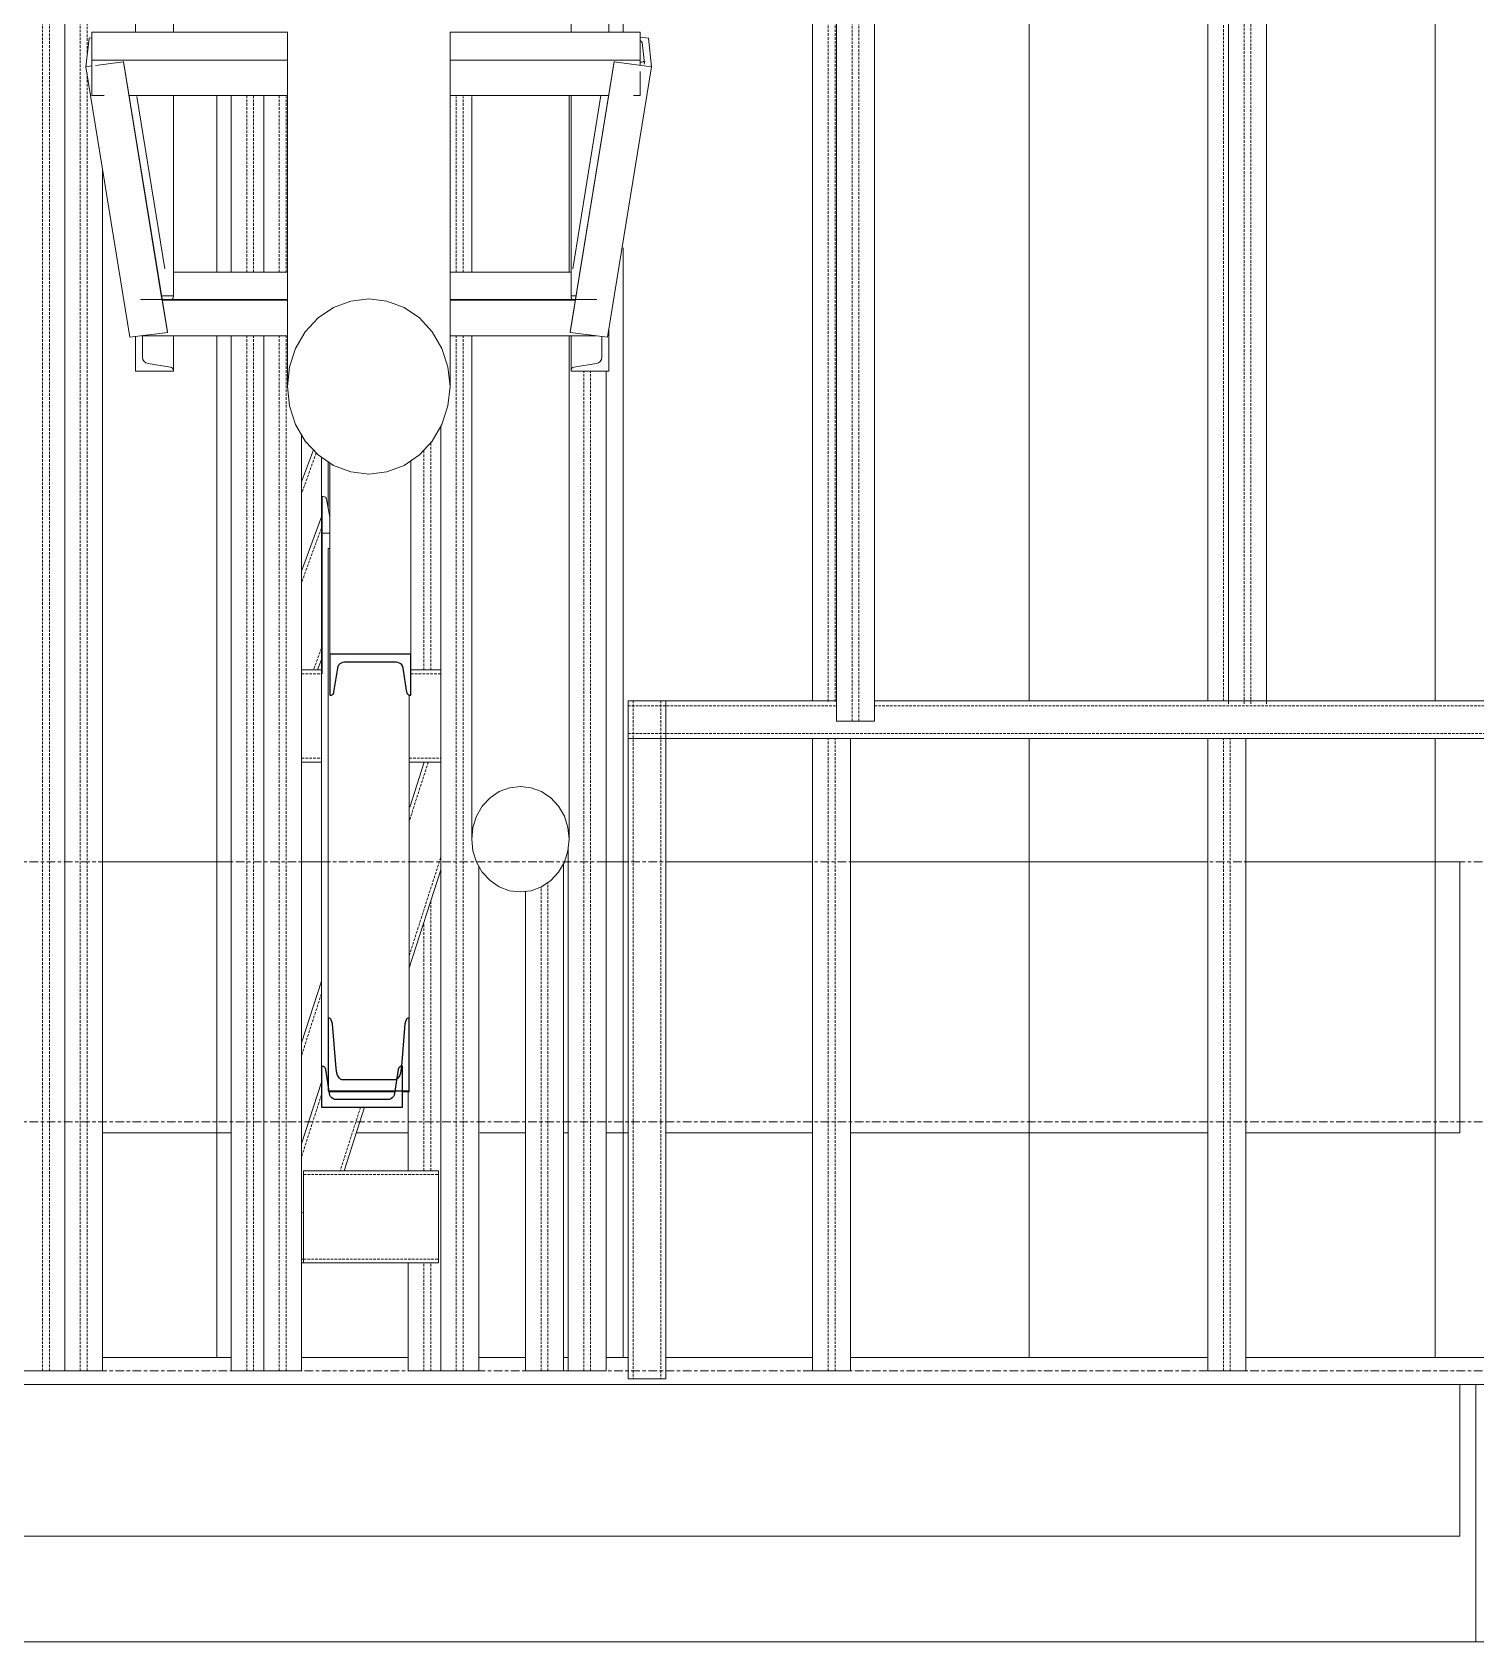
# Model space of a CAD drawing. Header units: centimetres. Extents: x -3046 to 63786, y -269 to 1483.
# Drawn here: x 55661.6 to 55928.1, y -50 to 247.2 of the extents above; entities that cross this region are included whole.
import ezdxf

# ---------------------------------------------------------------- set-up
doc = ezdxf.new("R2010")
doc.units = ezdxf.units.CM
for name, pattern in [('Centre', [3.175, 0.635, -0.475, 1.59, -0.475]), ('Hidden', [0.714375, 0.47625, -0.238125]), ('Oculto', [0.714375, 0.47625, -0.238125])]:
    doc.linetypes.add(name, pattern=pattern)
for name, color, linetype, lineweight in [('A-FLOR', 7, 'Continuous', 9), ('A-FLOR-LEVL', 7, 'Continuous', 9), ('A-WALL', 7, 'Continuous', 9), ('A-WALL-PATT', 7, 'Continuous', 9), ('C-BLDG-PADS', 7, 'Continuous', 9), ('M-HVAC-DUCT', 7, 'Continuous', 9), ('S-BEAM', 7, 'Continuous', 9), ('S-COLS', 7, 'Continuous', 9)]:
    doc.layers.add(name, color=color, linetype=linetype, lineweight=lineweight)

# ---------------------------------------------------------------- blocks, each defined once
blk = doc.blocks.new('PQ_RVR_EST-01_ZZ_ZZ_MO_T_A_rvt-4-s04')
at = {"layer": 'A-FLOR'}
for p, q in [((-1307.76, -2.5), (-1307.76, -50)), ((-1307.76, -50), (-1662.41, -50))]:
    blk.add_line(p, q, dxfattribs=at)
at = {"layer": 'A-WALL'}
blk.add_line((-1307.76, -50), (-408.61, -50), dxfattribs=at)
blk = doc.blocks.new('Barras cuadradas - Pilar - SQ 70mm-1286886-s04')
at = {"layer": 'S-COLS'}
for p, q in [((-1537.58, 235.48), (-1537.58, 202.86)), ((-1537.58, 191.15), (-1537.58, 0)), ((-1531.58, 0), (-1537.58, 0))]:
    blk.add_line(p, q, dxfattribs=at)
at = {"layer": 'S-COLS', "linetype": 'Oculto'}
for p, q in [((-1534.72, 202.86), (-1534.72, 235.48)), ((-1533.45, 202.86), (-1533.45, 235.48)), ((-1534.72, 0), (-1534.72, 191.15)), ((-1533.45, 0), (-1533.45, 191.15))]:
    blk.add_line(p, q, dxfattribs=at)
blk = doc.blocks.new('Barras cuadradas - Pilar - SQ 70mm-V203-s04')
at = {"layer": 'S-COLS', "linetype": 'Oculto'}
for p, q in [((-1502.02, 129.44), (-1502.02, 170.01)), ((-1500.75, 129.44), (-1500.75, 171.38)), ((-1500.75, 36.96), (-1500.75, 86.71)), ((-1502.02, 36.96), (-1502.02, 82.76)), ((-1502.02, 0), (-1502.02, 19.96)), ((-1500.75, 0), (-1500.75, 19.96))]:
    blk.add_line(p, q, dxfattribs=at)
at = {"layer": 'S-COLS'}
for p, q in [((-1504.89, 51.56), (-1504.89, 36.96)), ((-1504.89, 19.96), (-1504.89, 0)), ((-1498.89, 0), (-1504.89, 0))]:
    blk.add_line(p, q, dxfattribs=at)
blk = doc.blocks.new('C Shapes - C6x17-1289437-s04')
at = {"layer": 'S-BEAM', "linetype": 'Hidden'}
blk.add_line((-1524.58, 20.67), (-1524.21, 20.67), dxfattribs=at)
at = {"layer": 'S-BEAM'}
blk.add_line((-1524.58, 19.96), (-1524.21, 19.96), dxfattribs=at)
blk = doc.blocks.new('C Shapes - C6x9-1288654-s04')
at = {"layer": 'S-BEAM'}
blk.add_line((-1520.93, 71.99), (-1524.58, 60.61), dxfattribs=at)
at = {"layer": 'S-BEAM', "linetype": 'Hidden'}
blk.add_line((-1520.93, 69.67), (-1524.58, 58.29), dxfattribs=at)
blk = doc.blocks.new('C Shapes - C6x9-1288729-s04')
at = {"layer": 'S-BEAM'}
blk.add_line((-1522.42, 170.09), (-1524.58, 164.15), dxfattribs=at)
at = {"layer": 'S-BEAM', "linetype": 'Hidden'}
blk.add_line((-1521.88, 169.51), (-1524.58, 162.07), dxfattribs=at)
blk = doc.blocks.new('Barras cuadradas - Pilar - SQ 70mm-V204-s04')
at = {"layer": 'S-COLS'}
for p, q in [((-1531.58, 235.48), (-1531.58, 202.86)), ((-1531.58, 191.15), (-1531.58, 0)), ((-1524.58, 172.85), (-1524.58, 0)), ((-1524.58, 0), (-1531.58, 0))]:
    blk.add_line(p, q, dxfattribs=at)
at = {"layer": 'S-COLS', "linetype": 'Oculto'}
for p, q in [((-1528.72, 202.86), (-1528.72, 235.48)), ((-1527.45, 202.86), (-1527.45, 235.3)), ((-1528.72, 0), (-1528.72, 191.15)), ((-1527.45, 0), (-1527.45, 191.15))]:
    blk.add_line(p, q, dxfattribs=at)
blk = doc.blocks.new('Barras cuadradas - Pilar - SQ 70mm-V205-s04')
at = {"layer": 'S-COLS', "linetype": 'Oculto'}
for p, q in [((-1496.02, 202.86), (-1496.02, 235.3)), ((-1494.75, 202.86), (-1494.75, 235.3)), ((-1496.02, 0), (-1496.02, 191.15)), ((-1494.75, 0), (-1494.75, 191.15))]:
    blk.add_line(p, q, dxfattribs=at)
at = {"layer": 'S-COLS'}
for p, q in [((-1498.89, 174.39), (-1498.89, 0)), ((-1491.89, 93.26), (-1491.89, 0)), ((-1491.89, 0), (-1498.89, 0))]:
    blk.add_line(p, q, dxfattribs=at)
blk = doc.blocks.new('Barras cuadradas - Pilar - SQ 70mm-V206-s04')
at = {"layer": 'S-COLS'}
blk.add_line((-1491.84, 93.19), (-1491.84, 0), dxfattribs=at)
blk = doc.blocks.new('C Shapes - C6x17-1287254-s04')
at = {"layer": 'S-BEAM'}
for p, q in [((-1520.93, 129.44), (-1524.58, 129.44)), ((-1498.89, 129.44), (-1504.4, 129.44)), ((-1524.58, 112.44), (-1520.93, 112.44)), ((-1504.7, 112.44), (-1498.89, 112.44))]:
    blk.add_line(p, q, dxfattribs=at)
at = {"layer": 'S-BEAM', "linetype": 'Hidden'}
for p, q in [((-1524.58, 128.73), (-1520.93, 128.73)), ((-1504.4, 128.73), (-1498.89, 128.73)), ((-1524.58, 113.15), (-1520.93, 113.15)), ((-1504.7, 113.15), (-1498.89, 113.15))]:
    blk.add_line(p, q, dxfattribs=at)
blk = doc.blocks.new('C Shapes - C6x17-V207-s04')
at = {"layer": 'S-BEAM'}
for p, q in [((-1524.21, 19.96), (-1524.21, 36.96)), ((-1499.28, 36.96), (-1524.21, 36.96)), ((-1499.28, 36.96), (-1499.28, 19.96)), ((-1524.21, 19.96), (-1499.28, 19.96))]:
    blk.add_line(p, q, dxfattribs=at)
at = {"layer": 'S-BEAM', "linetype": 'Hidden'}
for p, q in [((-1524.21, 36.25), (-1499.28, 36.25)), ((-1524.21, 20.67), (-1499.28, 20.67))]:
    blk.add_line(p, q, dxfattribs=at)
blk = doc.blocks.new('C Shapes - C6x9-V208-s04')
at = {"layer": 'S-BEAM', "linetype": 'Hidden'}
for p, q in [((-1501.2, 112.44), (-1504.7, 101.53)), ((-1498.89, 94.84), (-1504.7, 76.74)), ((-1520.93, 50.98), (-1524.58, 39.6)), ((-1513.7, 48.71), (-1517.47, 36.96))]:
    blk.add_line(p, q, dxfattribs=at)
at = {"layer": 'S-BEAM'}
for p, q in [((-1501.94, 112.44), (-1504.62, 104.1)), ((-1504.7, 74.42), (-1498.89, 92.52)), ((-1520.93, 53.3), (-1524.58, 41.93)), ((-1516.73, 36.96), (-1512.95, 48.71)), ((-1524.21, 29.18), (-1524.58, 29.3))]:
    blk.add_line(p, q, dxfattribs=at)
blk = doc.blocks.new('C Shapes - C6x9-V209-s04')
at = {"layer": 'S-BEAM'}
for p, q in [((-1520.93, 157.7), (-1524.58, 147.66)), ((-1521.64, 129.44), (-1520.93, 131.39))]:
    blk.add_line(p, q, dxfattribs=at)
at = {"layer": 'S-BEAM', "linetype": 'Hidden'}
for p, q in [((-1520.93, 155.63), (-1524.58, 145.59)), ((-1520.93, 133.46), (-1522.4, 129.44))]:
    blk.add_line(p, q, dxfattribs=at)
blk = doc.blocks.new('C Shapes - C6x9-1289794-s04')
at = {"layer": 'S-BEAM'}
blk.add_line((-1521.1, 131), (-1520.97, 130.95), dxfattribs=at)
blk = doc.blocks.new('C Shapes - C7x15-1291420-s04')
at = {"layer": 'S-BEAM'}
blk.add_line((-1520.93, 56.27), (-1520.93, 168.72), dxfattribs=at)
at = {"layer": 'S-BEAM', "lineweight": 25}
for p, q in [((-1520.76, 56.27), (-1520.93, 56.27)), ((-1520.93, 56.27), (-1520.93, 48.71)), ((-1519.45, 51.26), (-1520.13, 55.69)), ((-1506.73, 55.69), (-1507.41, 51.26)), ((-1505.93, 56.27), (-1506.1, 56.27)), ((-1505.93, 48.71), (-1505.93, 56.27)), ((-1520.93, 48.71), (-1505.93, 48.71)), ((-1508.67, 50.11), (-1518.19, 50.11))]:
    blk.add_line(p, q, dxfattribs=at)
at = {"layer": 'S-BEAM', "lineweight": 25, "flags": 128}
for points in [[(-1520.13, 55.69), (-1520.17, 55.85), (-1520.25, 55.99), (-1520.35, 56.11), (-1520.47, 56.19), (-1520.61, 56.25), (-1520.76, 56.27)], [(-1506.1, 56.27), (-1506.25, 56.25), (-1506.39, 56.19), (-1506.51, 56.11), (-1506.61, 55.99), (-1506.69, 55.85), (-1506.73, 55.69)], [(-1518.19, 50.11), (-1518.49, 50.15), (-1518.77, 50.26), (-1519.02, 50.44), (-1519.22, 50.67), (-1519.36, 50.95), (-1519.45, 51.26)], [(-1507.41, 51.26), (-1507.5, 50.95), (-1507.64, 50.67), (-1507.85, 50.44), (-1508.09, 50.26), (-1508.37, 50.15), (-1508.67, 50.11)]]:
    blk.add_lwpolyline(points, dxfattribs=at)
blk = doc.blocks.new('C Shapes - C7x15-1293005-s04')
at = {"layer": 'S-BEAM'}
h = blk.add_hatch(dxfattribs=at)
h.set_pattern_fill('FP_77', color=256, style=0, pattern_type=2)
h.set_pattern_definition([(45, (-3640.285, 711.715), (-61.872, 61.872), []), (45, (-3640.285, 805.465), (-61.872, 61.872), [])])
h.paths.add_polyline_path([(-1504.4, 124.77), (-1504.4, 132.33), (-1519.4, 132.33), (-1519.34, 124.82), (-1518.61, 125.35), (-1517.69, 130.37), (-1516.96, 130.9), (-1515.83, 130.93), (-1506.57, 130.78), (-1505.97, 130.09), (-1505.89, 129.78), (-1505.2, 125.35), (-1504.47, 124.82)])
for p, q in [((-1519.4, 167.69), (-1519.4, 132.33)), ((-1504.4, 132.33), (-1504.4, 168.07))]:
    blk.add_line(p, q, dxfattribs=at)
at = {"layer": 'S-BEAM', "lineweight": 25}
for p, q in [((-1504.4, 132.33), (-1519.4, 132.33)), ((-1519.4, 132.33), (-1519.4, 124.77)), ((-1516.67, 130.93), (-1507.14, 130.93)), ((-1504.4, 124.77), (-1504.4, 132.33)), ((-1518.61, 125.35), (-1517.92, 129.78)), ((-1505.89, 129.78), (-1505.2, 125.35)), ((-1519.4, 124.77), (-1519.23, 124.77)), ((-1504.58, 124.77), (-1504.4, 124.77))]:
    blk.add_line(p, q, dxfattribs=at)
at = {"layer": 'S-BEAM', "lineweight": 25, "flags": 128}
for points in [[(-1517.92, 129.78), (-1517.84, 130.09), (-1517.69, 130.37), (-1517.49, 130.61), (-1517.24, 130.78), (-1516.96, 130.9), (-1516.67, 130.93)], [(-1507.14, 130.93), (-1506.85, 130.9), (-1506.57, 130.78), (-1506.32, 130.61), (-1506.12, 130.37), (-1505.97, 130.09), (-1505.89, 129.78)], [(-1519.23, 124.77), (-1519.09, 124.79), (-1518.95, 124.85), (-1518.82, 124.94), (-1518.72, 125.05), (-1518.65, 125.19), (-1518.61, 125.35)], [(-1505.2, 125.35), (-1505.16, 125.19), (-1505.09, 125.05), (-1504.99, 124.94), (-1504.86, 124.85), (-1504.72, 124.79), (-1504.58, 124.77)]]:
    blk.add_lwpolyline(points, dxfattribs=at)
blk = doc.blocks.new('C Shapes - C7x15-1293226-s04')
at = {"layer": 'S-BEAM'}
blk.add_line((-1519.7, 159.36), (-1519.7, 167.89), dxfattribs=at)
blk = doc.blocks.new('C Shapes - C7x15-V210-s04')
at = {"layer": 'S-BEAM'}
for p, q in [((-1519.7, 151.85), (-1519.53, 151.85)), ((-1519.7, 65.13), (-1519.7, 151.85)), ((-1504.7, 65.13), (-1504.7, 124.82)), ((-1519.54, 51.56), (-1507.38, 51.56)), ((-1505.93, 51.56), (-1504.7, 51.56)), ((-1504.7, 51.56), (-1504.7, 51.7))]:
    blk.add_line(p, q, dxfattribs=at)
at = {"layer": 'S-BEAM', "lineweight": 25}
for p, q in [((-1519.53, 65.13), (-1519.7, 65.13)), ((-1519.7, 65.13), (-1519.7, 51.7)), ((-1518.22, 55.85), (-1518.9, 64.07)), ((-1505.5, 64.07), (-1506.15, 56.27)), ((-1504.7, 65.13), (-1504.87, 65.13)), ((-1504.7, 51.7), (-1504.7, 65.13)), ((-1507.44, 53.73), (-1516.96, 53.73)), ((-1506.15, 56.26), (-1506.18, 55.85)), ((-1519.7, 51.7), (-1504.7, 51.7))]:
    blk.add_line(p, q, dxfattribs=at)
at = {"layer": 'S-BEAM', "lineweight": 25, "flags": 128}
for points in [[(-1518.9, 64.07), (-1518.93, 64.29), (-1518.98, 64.49), (-1519.04, 64.67), (-1519.12, 64.83), (-1519.21, 64.96), (-1519.31, 65.06), (-1519.42, 65.12), (-1519.53, 65.13)], [(-1504.87, 65.13), (-1504.98, 65.12), (-1505.09, 65.06), (-1505.19, 64.96), (-1505.28, 64.83), (-1505.36, 64.67), (-1505.42, 64.49), (-1505.47, 64.29), (-1505.5, 64.07)], [(-1516.96, 53.73), (-1517.18, 53.76), (-1517.4, 53.88), (-1517.6, 54.07), (-1517.78, 54.33), (-1517.94, 54.65), (-1518.07, 55.01), (-1518.16, 55.42), (-1518.22, 55.85)], [(-1506.18, 55.85), (-1506.24, 55.42), (-1506.33, 55.01), (-1506.46, 54.65), (-1506.61, 54.33), (-1506.8, 54.07), (-1507, 53.88), (-1507.21, 53.76), (-1507.44, 53.73)]]:
    blk.add_lwpolyline(points, dxfattribs=at)
at = {"layer": 'S-BEAM'}
blk.add_ellipse((-1519.53, 151.53), major_axis=(0.636, 0), ratio=0.5, start_param=1.336515, end_param=1.570796, dxfattribs=at)
blk = doc.blocks.new('C Shapes - C7x15-1293411-s04')
at = {"layer": 'S-BEAM'}
for p, q in [((-1520.6, 161.47), (-1520.77, 161.47)), ((-1520.77, 161.47), (-1520.77, 154.68)), ((-1519.4, 157.64), (-1519.97, 160.95)), ((-1520.77, 154.68), (-1519.4, 154.68)), ((-1520.77, 154.68), (-1520.77, 128.69))]:
    blk.add_line(p, q, dxfattribs=at)
blk.add_ellipse((-1520.6, 160.85), major_axis=(0.636, 0), ratio=0.970296, start_param=0.165108, end_param=1.570796, dxfattribs=at)
blk = doc.blocks.new('C Shapes - C7x15-1298712-s04')
at = {"layer": 'S-BEAM'}
for p, q in [((-1563.32, 400.6), (-1563.32, 405.73)), ((-1527.18, 405.73), (-1563.32, 405.73)), ((-1527.18, 405.73), (-1527.18, 400.6)), ((-1563.32, 394.02), (-1563.32, 400.6)), ((-1563.32, 400.6), (-1527.18, 400.6)), ((-1527.18, 400.6), (-1527.18, 394.02)), ((-1561.06, 394.02), (-1563.32, 394.02)), ((-1527.18, 394.02), (-1556.47, 394.02))]:
    blk.add_line(p, q, dxfattribs=at)
blk = doc.blocks.new('C Shapes - C7x15-V214-s04')
at = {"layer": 'S-BEAM'}
for p, q in [((-1527.18, 202.86), (-1548.26, 202.86)), ((-1474.84, 202.86), (-1497.18, 202.86)), ((-1527.18, 197.83), (-1554.32, 197.83)), ((-1527.18, 197.73), (-1550.35, 197.73)), ((-1470.04, 197.83), (-1497.18, 197.83)), ((-1474.01, 197.73), (-1497.18, 197.73)), ((-1527.18, 191.15), (-1554.17, 191.15)), ((-1470.2, 191.15), (-1497.18, 191.15))]:
    blk.add_line(p, q, dxfattribs=at)
blk = doc.blocks.new('C Shapes - C7x15-1298364-s04')
at = {"layer": 'S-BEAM'}
for p, q in [((-1497.18, 400.6), (-1497.18, 405.73)), ((-1462.05, 405.73), (-1497.18, 405.73)), ((-1462.05, 405.73), (-1462.05, 400.6)), ((-1497.18, 394.02), (-1497.18, 400.6)), ((-1497.18, 400.6), (-1462.05, 400.6)), ((-1462.05, 400.6), (-1462.05, 399.63)), ((-1462.05, 398.46), (-1462.05, 394.02)), ((-1467.89, 394.02), (-1497.18, 394.02)), ((-1462.05, 394.02), (-1463.3, 394.02))]:
    blk.add_line(p, q, dxfattribs=at)
blk = doc.blocks.new('C Shapes - C7x15-V215-s04')
at = {"layer": 'S-BEAM'}
for p, q in [((-1460.53, 246.09), (-1462.05, 246.28)), ((-1461.71, 245.29), (-1461.35, 241.95)), ((-1459.96, 240.82), (-1460.53, 246.09)), ((-1466.88, 241.8), (-1474.99, 191.85)), ((-1466.88, 241.71), (-1474.98, 191.77)), ((-1459.96, 240.82), (-1468.07, 190.88)), ((-1466.89, 241.77), (-1466.88, 241.71)), ((-1466.88, 241.71), (-1459.96, 240.82)), ((-1461.31, 241.28), (-1461.22, 241.84)), ((-1469.31, 235.48), (-1474.5, 203.52)), ((-1474.98, 191.77), (-1474.99, 191.83)), ((-1468.07, 190.88), (-1474.98, 191.77))]:
    blk.add_line(p, q, dxfattribs=at)
for centre, major_axis, start_param, end_param in [((-1462.96, 245.45), (-1.26, 0.2), 3.235311, 3.938155), ((-1466.26, 241.69), (-0.628, 0.102), 0, 0.093719), ((-1462.6, 242.11), (-1.26, 0.2), 2.063904, 3.235311)]:
    blk.add_ellipse(centre, major_axis=major_axis, ratio=0.342149, start_param=start_param, end_param=end_param, dxfattribs=at)
blk = doc.blocks.new('C Shapes - C7x15-V218-s04')
at = {"layer": 'S-BEAM'}
for p, q in [((-1563.83, 246.09), (-1564.4, 240.82)), ((-1563.32, 246.16), (-1563.83, 246.09)), ((-1564.4, 240.82), (-1563.32, 240.96)), ((-1556.3, 190.88), (-1564.4, 240.82)), ((-1562.64, 241.05), (-1557.49, 241.71)), ((-1557.49, 241.71), (-1557.48, 241.77)), ((-1550.37, 197.86), (-1557.49, 241.71)), ((-1549.38, 191.85), (-1557.48, 241.8)), ((-1549.87, 203.52), (-1555.02, 235.3)), ((-1549.38, 191.77), (-1550.35, 197.73)), ((-1549.38, 191.77), (-1556.3, 190.88)), ((-1549.38, 191.83), (-1549.38, 191.77))]:
    blk.add_line(p, q, dxfattribs=at)
blk.add_ellipse((-1558.11, 241.69), major_axis=(0.628, 0.102), ratio=0.342149, start_param=6.189467, end_param=6.283185, dxfattribs=at)
blk = doc.blocks.new('C Shapes - C7x15-1299174-s04')
at = {"layer": 'S-BEAM'}
for p, q in [((-1474.84, 358.98), (-1473.58, 358.98)), ((-1474.84, 352.88), (-1474.84, 358.98)), ((-1467.84, 356.49), (-1467.84, 352.88)), ((-1474.84, 299.97), (-1474.84, 341.18)), ((-1467.84, 303.64), (-1467.84, 299.97)), ((-1474.84, 247.19), (-1474.84, 288.27)), ((-1467.84, 250.73), (-1467.84, 247.19)), ((-1474.84, 198.51), (-1474.84, 235.48)), ((-1473.89, 198.51), (-1474.84, 198.51)), ((-1474.84, 198.51), (-1474.84, 198.36)), ((-1474.84, 191.15), (-1474.84, 184.78)), ((-1469.14, 191.02), (-1469.14, 187.16)), ((-1467.84, 184.62), (-1467.84, 192.28)), ((-1474.84, 184.78), (-1474.84, 184.62)), ((-1474.84, 184.62), (-1467.84, 184.62)), ((-1470.2, 186), (-1474.31, 185.36))]:
    blk.add_line(p, q, dxfattribs=at)
for centre, major_axis, start_param, end_param in [((-1474.2, 198.36), (0.636, 0), 3.141593, 3.844437), ((-1474.2, 184.78), (0.636, 0), 1.735904, 3.141593), ((-1470.41, 187.16), (1.27, 0), 4.877497, 6.283185)]:
    blk.add_ellipse(centre, major_axis=major_axis, ratio=0.926014, start_param=start_param, end_param=end_param, dxfattribs=at)
blk = doc.blocks.new('C Shapes - C7x15-1299262-s04')
at = {"layer": 'S-BEAM'}
for p, q in [((-1550.79, 358.98), (-1548.26, 358.98)), ((-1548.26, 358.98), (-1548.26, 352.88)), ((-1555.26, 352.88), (-1555.26, 356.47)), ((-1548.26, 341.18), (-1548.26, 299.97)), ((-1555.26, 299.97), (-1555.26, 303.62)), ((-1548.26, 288.27), (-1548.26, 247.19)), ((-1555.26, 247.19), (-1555.26, 250.71)), ((-1548.26, 235.48), (-1548.26, 198.51)), ((-1548.26, 198.51), (-1550.48, 198.51)), ((-1548.26, 198.36), (-1548.26, 198.51)), ((-1555.26, 191.01), (-1555.26, 184.62)), ((-1553.97, 187.16), (-1553.97, 191.15)), ((-1548.26, 184.78), (-1548.26, 191.15)), ((-1555.26, 184.62), (-1548.26, 184.62)), ((-1548.8, 185.36), (-1552.9, 186)), ((-1548.26, 184.62), (-1548.26, 184.78))]:
    blk.add_line(p, q, dxfattribs=at)
for centre, major_axis, start_param, end_param in [((-1548.9, 198.36), (0.636, 0), 5.042858, 6.283185), ((-1552.7, 187.16), (1.27, 0), 3.141593, 4.547281), ((-1548.9, 184.78), (0.636, 0), 0, 1.405688)]:
    blk.add_ellipse(centre, major_axis=major_axis, ratio=0.926014, start_param=start_param, end_param=end_param, dxfattribs=at)
blk = doc.blocks.new('Barras cuadradas - Pilar - SQ 70mm-1300521-s04')
at = {"layer": 'S-COLS'}
for p, q in [((-1568.33, 390), (-1568.33, 0)), ((-1561.33, 221.9), (-1561.33, 0)), ((-1561.33, 0), (-1568.33, 0))]:
    blk.add_line(p, q, dxfattribs=at)
at = {"layer": 'S-COLS', "linetype": 'Oculto'}
for p, q in [((-1565.47, 0), (-1565.47, 390)), ((-1564.2, 242.72), (-1564.2, 292.34)), ((-1564.2, 0), (-1564.2, 239.56))]:
    blk.add_line(p, q, dxfattribs=at)
blk = doc.blocks.new('Barras cuadradas - Pilar - SQ 70mm-V220-s04')
at = {"layer": 'S-COLS', "linetype": 'Oculto'}
for p, q in [((-1472.49, 0), (-1472.49, 184.62)), ((-1471.22, 0), (-1471.22, 184.62))]:
    blk.add_line(p, q, dxfattribs=at)
at = {"layer": 'S-COLS'}
for p, q in [((-1468.36, 184.62), (-1468.36, 0)), ((-1475.36, 96.51), (-1475.36, 0)), ((-1468.36, 0), (-1475.36, 0))]:
    blk.add_line(p, q, dxfattribs=at)
blk = doc.blocks.new('Barras cuadradas - Pilar - SQ 70mm-V221-s04')
at = {"layer": 'S-COLS'}
for p, q in [((-1476.22, 93.7), (-1476.22, 0)), ((-1483.22, 88.56), (-1483.22, 0)), ((-1476.22, 0), (-1483.22, 0))]:
    blk.add_line(p, q, dxfattribs=at)
at = {"layer": 'S-COLS', "linetype": 'Oculto'}
for p, q in [((-1480.36, 0), (-1480.36, 89.42)), ((-1479.09, 0), (-1479.09, 90.22))]:
    blk.add_line(p, q, dxfattribs=at)
blk = doc.blocks.new('Barras cuadradas - Pilar - SQ 70mm-V222-s04')
at = {"layer": 'S-COLS', "linetype": 'Oculto'}
for p, q in [((-1572.41, 0), (-1572.41, 382.1)), ((-1571.14, 0), (-1571.14, 382.1))]:
    blk.add_line(p, q, dxfattribs=at)
at = {"layer": 'S-COLS'}
blk.add_line((-1568.33, 0), (-1575.27, 0), dxfattribs=at)
blk = doc.blocks.new('Barras cuadradas - Pilar - SQ 70mm-1302064-s04')
at = {"layer": 'S-COLS'}
for p, q in [((-1425.8, 427.4), (-1425.8, 120)), ((-1418.8, 427.4), (-1418.8, 120)), ((-1418.8, 120), (-1425.8, 120))]:
    blk.add_line(p, q, dxfattribs=at)
at = {"layer": 'S-COLS', "linetype": 'Oculto'}
for p, q in [((-1422.93, 120), (-1422.93, 427.4)), ((-1421.66, 120), (-1421.66, 427.4))]:
    blk.add_line(p, q, dxfattribs=at)
blk = doc.blocks.new('Barras cuadradas - Pilar - SQ 70mm-V223-s04')
at = {"layer": 'S-COLS'}
for p, q in [((-1353.43, 427.4), (-1353.43, 123.19)), ((-1346.43, 427.4), (-1346.43, 123.19))]:
    blk.add_line(p, q, dxfattribs=at)
at = {"layer": 'S-COLS', "linetype": 'Oculto'}
for p, q in [((-1350.56, 123.19), (-1350.56, 427.4)), ((-1349.29, 123.19), (-1349.29, 427.4))]:
    blk.add_line(p, q, dxfattribs=at)
blk = doc.blocks.new('Barras cuadradas - Pilar - SQ 70mm-1301888-s04')
at = {"layer": 'S-COLS'}
for p, q in [((-1357.22, 355.1), (-1357.22, 123.69)), ((-1357.22, 116.82), (-1357.22, 0)), ((-1350.22, 116.82), (-1350.22, 0)), ((-1350.22, 0), (-1357.22, 0))]:
    blk.add_line(p, q, dxfattribs=at)
at = {"layer": 'S-COLS', "linetype": 'Oculto'}
for p, q in [((-1354.36, 123.69), (-1354.36, 355.1)), ((-1354.36, 0), (-1354.36, 116.82)), ((-1353.09, 0), (-1353.09, 116.82))]:
    blk.add_line(p, q, dxfattribs=at)
blk = doc.blocks.new('Barras cuadradas - Pilar - SQ 70mm-V224-s04')
at = {"layer": 'S-COLS'}
for p, q in [((-1430.22, 355.1), (-1430.22, 123.65)), ((-1430.22, 116.82), (-1430.22, 0)), ((-1423.22, 116.82), (-1423.22, 0)), ((-1423.22, 0), (-1430.22, 0))]:
    blk.add_line(p, q, dxfattribs=at)
at = {"layer": 'S-COLS', "linetype": 'Oculto'}
for p, q in [((-1427.36, 123.64), (-1427.36, 355.1)), ((-1426.09, 123.64), (-1426.09, 355.1)), ((-1427.36, 0), (-1427.36, 116.82)), ((-1426.09, 0), (-1426.09, 116.82))]:
    blk.add_line(p, q, dxfattribs=at)
blk = doc.blocks.new('HSS Square - HSS 70mm-1302362-s04')
at = {"layer": 'S-BEAM'}
for p, q in [((-1425.8, 123.75), (-1464.31, 123.75)), ((-1464.31, 123.75), (-1464.31, 121.85)), ((-1293.31, 123.75), (-1418.8, 123.75)), ((-1293.31, 121.85), (-1293.31, 123.75)), ((-1464.31, 118.66), (-1464.31, 121.85)), ((-1293.31, 121.85), (-1293.31, 118.66)), ((-1464.31, 118.66), (-1464.31, 116.75)), ((-1464.31, 116.75), (-1293.31, 116.75)), ((-1293.31, 116.75), (-1293.31, 118.66))]:
    blk.add_line(p, q, dxfattribs=at)
at = {"layer": 'S-BEAM', "linetype": 'Hidden'}
for p, q in [((-1464.31, 122.8), (-1425.8, 122.8)), ((-1418.8, 122.8), (-1293.31, 122.8)), ((-1464.31, 117.7), (-1293.31, 117.7))]:
    blk.add_line(p, q, dxfattribs=at)
blk = doc.blocks.new('HSS Square - HSS 70mm-1302346-s04')
at = {"layer": 'S-BEAM'}
for p, q in [((-1464.31, 123.75), (-1464.31, -1.45)), ((-1462.41, 123.75), (-1464.31, 123.75)), ((-1462.41, 123.75), (-1459.22, 123.75)), ((-1457.31, 123.75), (-1459.22, 123.75)), ((-1457.31, -1.45), (-1457.31, 123.75)), ((-1464.31, -1.45), (-1462.41, -1.45)), ((-1459.22, -1.45), (-1462.41, -1.45)), ((-1459.22, -1.45), (-1457.31, -1.45))]:
    blk.add_line(p, q, dxfattribs=at)
at = {"layer": 'S-BEAM', "linetype": 'Hidden'}
for p, q in [((-1463.36, 123.75), (-1463.36, -1.45)), ((-1458.27, 123.75), (-1458.27, -1.45))]:
    blk.add_line(p, q, dxfattribs=at)
blk = doc.blocks.new('PQ_RVR_EXT-01_ZZ_ZZ_MO_T_A_rvt-4-s04')
at = {"layer": 'M-HVAC-DUCT', "color": 6, "true_color": 0xff00ff}
for p, q in [((-1527.18, 239.32), (-1527.18, 181.78)), ((-1497.18, 181.78), (-1497.18, 239.32)), ((-1493.18, 235.3), (-1493.18, 202.86)), ((-1475.18, 202.86), (-1475.18, 235.48)), ((-1493.18, 191.15), (-1493.18, 98.19)), ((-1475.18, 98.19), (-1475.18, 191.15))]:
    blk.add_line(p, q, dxfattribs=at)
at = {"layer": 'M-HVAC-DUCT', "color": 6, "true_color": 0xff00ff, "flags": 128}
for points in [[(-1512.18, 197.96), (-1515.52, 197.55), (-1518.69, 196.36), (-1521.53, 194.43), (-1523.91, 191.87), (-1525.7, 188.8), (-1526.81, 185.38), (-1527.18, 181.78)], [(-1497.18, 181.78), (-1497.56, 185.38), (-1498.67, 188.8), (-1500.45, 191.87), (-1502.83, 194.43), (-1505.67, 196.36), (-1508.84, 197.55), (-1512.18, 197.96)], [(-1527.18, 181.78), (-1526.81, 178.18), (-1525.7, 174.76), (-1523.91, 171.7), (-1521.53, 169.13), (-1518.69, 167.21), (-1515.52, 166.01), (-1512.18, 165.6)], [(-1512.18, 165.6), (-1508.84, 166.01), (-1505.67, 167.21), (-1502.83, 169.13), (-1500.45, 171.7), (-1498.67, 174.76), (-1497.56, 178.18), (-1497.18, 181.78)], [(-1484.18, 107.94), (-1486.18, 107.7), (-1488.09, 106.98), (-1489.79, 105.82), (-1491.22, 104.27), (-1492.29, 102.42), (-1492.96, 100.36), (-1493.18, 98.19)], [(-1475.18, 98.19), (-1475.41, 100.36), (-1476.07, 102.42), (-1477.15, 104.27), (-1478.57, 105.82), (-1480.28, 106.98), (-1482.18, 107.7), (-1484.18, 107.94)], [(-1493.18, 98.19), (-1492.96, 96.02), (-1492.29, 93.96), (-1491.22, 92.11), (-1489.79, 90.57), (-1488.09, 89.41), (-1486.18, 88.68), (-1484.18, 88.44)], [(-1484.18, 88.44), (-1482.18, 88.68), (-1480.28, 89.41), (-1478.57, 90.57), (-1477.15, 92.11), (-1476.07, 93.96), (-1475.41, 96.02), (-1475.18, 98.19)]]:
    blk.add_lwpolyline(points, dxfattribs=at)
at = {"layer": 'S-BEAM', "lineweight": 9}
for name, p in [('C Shapes - C7x15-1299262-s04', (0, 0)), ('C Shapes - C7x15-1299174-s04', (0, 0)), ('C Shapes - C7x15-1298712-s04', (0, -158.55)), ('C Shapes - C7x15-1298364-s04', (0, -158.55)), ('C Shapes - C7x15-V218-s04', (0, 0)), ('C Shapes - C7x15-V215-s04', (0, 0)), ('C Shapes - C7x15-V214-s04', (0, 0)), ('C Shapes - C6x9-1288729-s04', (0, 0)), ('C Shapes - C7x15-1291420-s04', (0, 0)), ('C Shapes - C7x15-1293226-s04', (0, 0)), ('C Shapes - C7x15-1293005-s04', (0, 0)), ('C Shapes - C7x15-1293411-s04', (0, 0)), ('C Shapes - C6x9-V209-s04', (0, 0)), ('C Shapes - C7x15-V210-s04', (0, 0)), ('C Shapes - C6x9-1289794-s04', (0, 0)), ('C Shapes - C6x17-1287254-s04', (0, 0)), ('HSS Square - HSS 70mm-1302362-s04', (0, 0)), ('HSS Square - HSS 70mm-1302346-s04', (0, 0)), ('C Shapes - C6x9-V208-s04', (0, 0)), ('C Shapes - C6x9-1288654-s04', (0, 0)), ('C Shapes - C6x17-V207-s04', (0, 0)), ('C Shapes - C6x17-1289437-s04', (0, 0))]:
    blk.add_blockref(name, p, dxfattribs=at)
at = {"layer": 'S-COLS', "lineweight": 9}
for name in ['Barras cuadradas - Pilar - SQ 70mm-V224-s04', 'Barras cuadradas - Pilar - SQ 70mm-1302064-s04', 'Barras cuadradas - Pilar - SQ 70mm-1301888-s04', 'Barras cuadradas - Pilar - SQ 70mm-V223-s04', 'Barras cuadradas - Pilar - SQ 70mm-V222-s04', 'Barras cuadradas - Pilar - SQ 70mm-1300521-s04', 'Barras cuadradas - Pilar - SQ 70mm-V220-s04', 'Barras cuadradas - Pilar - SQ 70mm-V221-s04', 'Barras cuadradas - Pilar - SQ 70mm-1286886-s04', 'Barras cuadradas - Pilar - SQ 70mm-V204-s04', 'Barras cuadradas - Pilar - SQ 70mm-V205-s04', 'Barras cuadradas - Pilar - SQ 70mm-V203-s04', 'Barras cuadradas - Pilar - SQ 70mm-V206-s04']:
    blk.add_blockref(name, (0, 0), dxfattribs=at)

msp = doc.modelspace()

# ---------------------------------------------------------------- hatches: boundary and pattern name
at = {"layer": 'A-WALL-PATT', "true_color": 0xc0c0c0}
h = msp.add_hatch(dxfattribs=at)
h.set_pattern_fill('FP_46', color=9, style=0, pattern_type=2)
h.set_pattern_definition([(90, (53595.614, 711.715), (-75, 5e-15), [])])
h.paths.add_polyline_path([(55155.64, 0), (55155.65, 0), (55155.64, 0.49)])
h.paths.add_polyline_path([(55151.2, 0), (55151.12, 1), (55075.02, 1), (55075.02, 0), (55140.47, 0)])
h.paths.add_polyline_path([(55775.37, 351.79), (55773.85, 351.42), (55774.03, 351.21), (55774.35, 351.1), (55775.04, 351.57)])
h.paths.add_polyline_path([(55775.94, 346.52), (55774.51, 347.41), (55774.62, 346.97)])
h.paths.add_polyline_path([(55775.37, 298.88), (55773.85, 298.51), (55774.03, 298.3), (55774.35, 298.19), (55775.04, 298.66)])
h.paths.add_polyline_path([(55775.94, 293.61), (55774.51, 294.5), (55774.62, 294.06), (55774.84, 293.98)])
h.paths.add_polyline_path([(55775.37, 246.09), (55773.85, 245.69), (55774.03, 245.51), (55774.35, 245.4), (55775.04, 245.87)])
h.paths.add_polyline_path([(55775.94, 240.82), (55774.51, 241.71), (55774.62, 241.27)])
h.paths.add_polyline_path([(55771.59, 2.5), (55771.84, 123.75), (55805.68, 123.75), (55805.68, 355.1), (55768.75, 355.1), (55768.39, 352.88), (55773.85, 352.68), (55773.85, 351.98), (55775.39, 351.57), (55775.94, 346.52), (55768.62, 299.97), (55773.85, 299.77), (55773.85, 299.07), (55775.39, 298.66), (55775.94, 293.61), (55768.69, 247.19), (55773.85, 246.98), (55773.85, 246.28), (55775.39, 245.87), (55775.94, 240.82), (55768.06, 190.88), (55768.06, 184.62), (55767.54, 184.62), (55767.54, 2.5), (55768.36, 2.5)])
h.paths.add_polyline_path([(55573.99, 2.5), (55660.63, 2.5), (55660.63, 390), (55662.5, 390), (55662.5, 556.44), (55767.54, 556.44), (55767.54, 452.07), (55770.08, 452.07), (55770.08, 450.34), (55770.66, 450.27), (55767.54, 424.87), (55767.54, 413.93), (55805.68, 413.93), (55805.68, 427.4), (55801.88, 427.4), (55801.88, 428.4), (55897.09, 428.4), (55897.09, 427.4), (55889.47, 427.4), (55889.47, 413.93), (55921.6, 413.65), (55925.37, 413.16), (55928.64, 412.52), (55928.64, 515.53), (55946.39, 515.53), (55946.39, 833.4), (55087.56, 948.8), (55087.56, 615.53), (55100.64, 615.53), (55100.64, 529.46), (55587.84, 529.46), (55587.84, 289.97), (55573.99, 289.97), (55573.99, 4.66)])
h.paths.add_polyline_path([(55674.57, 2.5), (55698.32, 2.5), (55698.32, 191.15), (55687.64, 191.15), (55687.48, 185.16), (55687.25, 185.16), (55687.48, 184.62), (55680.64, 184.62), (55680.64, 191.01), (55679.6, 190.88), (55674.57, 221.9), (55674.57, 21.23)])
h.paths.add_polyline_path([(55778.59, 2.5), (55805.68, 2.5), (55805.68, 116.75), (55778.59, 116.75), (55778.59, 7.42)])
h.paths.add_polyline_path([(55711.32, 2.5), (55731.01, 2.5), (55731.01, 19.96), (55711.32, 19.96)])
h.paths.add_polyline_path([(55812.68, 2.5), (55878.68, 2.5), (55878.68, 116.75), (55812.68, 116.75), (55812.68, 21.23)])
h.paths.add_polyline_path([(55885.68, 2.5), (55928.64, 2.5), (55928.64, 116.75), (55885.68, 116.75), (55885.68, 48.86)])
h.paths.add_polyline_path([(55744.06, 2.5), (55752.68, 2.5), (55752.68, 88.56), (55751.72, 88.44), (55749.71, 88.68), (55747.81, 89.41), (55746.11, 90.57), (55744.06, 92.57), (55744.06, 21.23)])
h.paths.add_polyline_path([(55759.68, 2.5), (55760.54, 2.5), (55760.41, 95.77), (55759.68, 93.7), (55759.68, 21.23)])
h.paths.add_polyline_path([(55719.17, 36.96), (55731.01, 36.96), (55731.01, 51.56), (55729.97, 51.56), (55729.97, 48.71), (55722.95, 48.71), (55720.07, 39.74)])
h.paths.add_polyline_path([(55711.32, 60.61), (55714.97, 71.99), (55714.97, 112.44), (55711.32, 112.44), (55711.32, 62.67)])
h.paths.add_polyline_path([(55878.68, 123.75), (55878.68, 355.1), (55817.1, 354.86), (55817.1, 123.75), (55864.96, 123.75)])
h.paths.add_polyline_path([(55889.47, 123.75), (55928.64, 123.75), (55928.64, 355.1), (55889.47, 355.1), (55889.47, 131.72)])
h.paths.add_polyline_path([(55714.26, 129.44), (55714.97, 129.44), (55714.79, 130.89)])
h.paths.add_polyline_path([(55711.32, 164.15), (55713.48, 170.09), (55711.99, 171.7), (55711.32, 172.85), (55711.32, 166.25)])
h.paths.add_polyline_path([(55687.64, 202.86), (55698.32, 202.86), (55698.32, 235.48), (55687.64, 235.48), (55687.64, 214.59)])
h.paths.add_polyline_path([(55054.25, 216.82), (55054.46, 217.02), (55054.25, 217.44)])
h.paths.add_polyline_path([(55055.51, 514.12), (55054.84, 514.3), (55054.34, 514.3), (55054.25, 513.63), (55054.45, 506.09), (55054.34, 506.76), (55054.62, 506.96), (55054.62, 507.2), (55054.62, 507.44), (55054.62, 513.63), (55054.62, 513.88), (55055.45, 514.1)])
h.paths.add_polyline_path([(55054.25, 241.82), (55054.46, 242.02), (55054.46, 315.82), (55077.31, 315.82), (55077.06, 514.53), (55060.78, 514.53), (55060.53, 513.9), (55059.78, 513.9), (55059.78, 514.53), (55055.34, 514.53), (55055.58, 513.63), (55055.32, 506.48), (55054.34, 505.67), (55054.25, 505.6), (55054.25, 436.82), (55054.56, 436.82), (55054.72, 436.5), (55054.25, 436.5), (55054.25, 411.82), (55054.56, 411.82), (55054.72, 411.5), (55054.25, 411.5), (55054.25, 242.21)])
h.paths.add_polyline_path([(55678.74, 247.19), (55679.03, 247.19), (55674.57, 274.69), (55674.57, 247.19), (55678.7, 247.19)])
h.paths.add_polyline_path([(55695.92, 255.65), (55698.32, 255.65), (55698.32, 288.27), (55687.64, 288.27), (55687.64, 255.65)])
h.paths.add_polyline_path([(55678.7, 299.97), (55679.05, 299.97), (55674.57, 327.6), (55674.57, 299.97), (55678.57, 299.97)])
h.paths.add_polyline_path([(55695.92, 308.56), (55698.32, 308.56), (55698.32, 320), (55708.72, 320), (55708.72, 341.18), (55687.64, 341.18), (55687.64, 308.56)])
h.paths.add_polyline_path([(55738.72, 320), (55742.72, 320), (55742.72, 341.18), (55738.72, 341.18), (55738.72, 325.07)])
h.paths.add_polyline_path([(55674.57, 352.88), (55679.04, 352.88), (55674.57, 380.32), (55674.57, 353.9)])
h.paths.add_polyline_path([(55708.72, 361.41), (55708.72, 382.1), (55682.78, 382.1), (55686.14, 361.41), (55707.99, 361.41)])
h.paths.add_polyline_path([(55738.72, 361.41), (55742.72, 361.41), (55742.94, 365.82), (55743.39, 367.31), (55744.39, 369.22), (55746.11, 371.04), (55747.83, 372.15), (55749.71, 372.84), (55752.68, 373.41), (55752.68, 382.1), (55738.72, 382.1), (55738.72, 364.87)])
h.paths.add_polyline_path([(55760.44, 373.1), (55760.54, 373.11), (55760.54, 381.97), (55759.68, 381.97), (55759.83, 373.1), (55760.41, 373.1)])
h.paths.add_polyline_path([(55817.1, 373.1), (55878.68, 373.1), (55878.68, 374.98), (55817.1, 379.28), (55817.1, 373.41)])
h.paths.add_polyline_path([(55804.59, 373.1), (55805.68, 373.1), (55805.68, 380.08), (55778.71, 381.97), (55773.09, 381.85), (55771.67, 373.1), (55798.55, 373.1)])
h.paths.add_polyline_path([(55905.48, 373.1), (55889.47, 374.22), (55889.47, 373.1), (55901.19, 373.1)])
h.paths.add_polyline_path([(55817.1, 413.93), (55878.68, 413.93), (55878.68, 427.4), (55817.1, 427.4), (55817.1, 414.47)])
h.paths.add_polyline_path([(55077.56, 615.53), (55077.56, 956.69), (55077.06, 956.74), (55077.06, 615.53)])

# ---------------------------------------------------------------- linework, layer by layer
at = {"layer": 'A-FLOR'}
for p, q in [((55674.57, 94), (55698.32, 94)), ((55711.32, 94), (55714.97, 94)), ((55759.84, 94), (55760.54, 94)), ((55767.54, 94), (55771.65, 94)), ((55778.48, 94), (55805.68, 94)), ((55812.68, 94), (55878.68, 94)), ((55885.68, 94), (55925.19, 94)), ((55925.19, 94), (55925.19, 44)), ((55698.32, 44), (55674.57, 44)), ((55731.01, 44), (55721.43, 44)), ((55752.68, 44), (55744.22, 44)), ((55760.54, 44), (55759.68, 44)), ((55771.65, 44), (55767.54, 44)), ((55805.68, 44), (55778.52, 44)), ((55878.68, 44), (55812.68, 44)), ((55925.19, 44), (55885.68, 44)), ((55928.14, -2.5), (55928.14, -50)), ((53454.06, -50), (55928.14, -50))]:
    msp.add_line(p, q, dxfattribs=at)
at = {"layer": 'A-FLOR-LEVL', "color": 253, "linetype": 'Centre', "true_color": 0xaaaaaa}
for p, q in [((49046.43, 94), (61233.28, 94)), ((49046.43, 46.02), (61550.78, 46.02)), ((49046.43, 0), (61233.28, 0)), ((61550.78, -50), (49046.43, -50))]:
    msp.add_line(p, q, dxfattribs=at)
at = {"layer": 'A-WALL'}
for p, q in [((55674.57, 2.5), (55698.32, 2.5)), ((55711.32, 2.5), (55731.01, 2.5)), ((55744.06, 2.5), (55752.68, 2.5)), ((55759.68, 2.5), (55760.54, 2.5)), ((55767.54, 2.5), (55771.59, 2.5)), ((55778.59, 2.5), (55805.68, 2.5)), ((55812.68, 2.5), (55878.68, 2.5)), ((55885.68, 2.5), (55935.59, 2.5)), ((56036.59, -2.5), (55155.64, -2.5))]:
    msp.add_line(p, q, dxfattribs=at)
at = {"layer": 'C-BLDG-PADS'}
for p, q in [((55925.19, -2.5), (55925.19, -30.48)), ((55925.19, -30.48), (53455.21, -30.48))]:
    msp.add_line(p, q, dxfattribs=at)

# ---------------------------------------------------------------- block references
at = {"lineweight": 5}
for name in ['PQ_RVR_EST-01_ZZ_ZZ_MO_T_A_rvt-4-s04', 'PQ_RVR_EXT-01_ZZ_ZZ_MO_T_A_rvt-4-s04']:
    msp.add_blockref(name, (57235.9, 0), dxfattribs=at)

doc.saveas('drawing.dxf')
